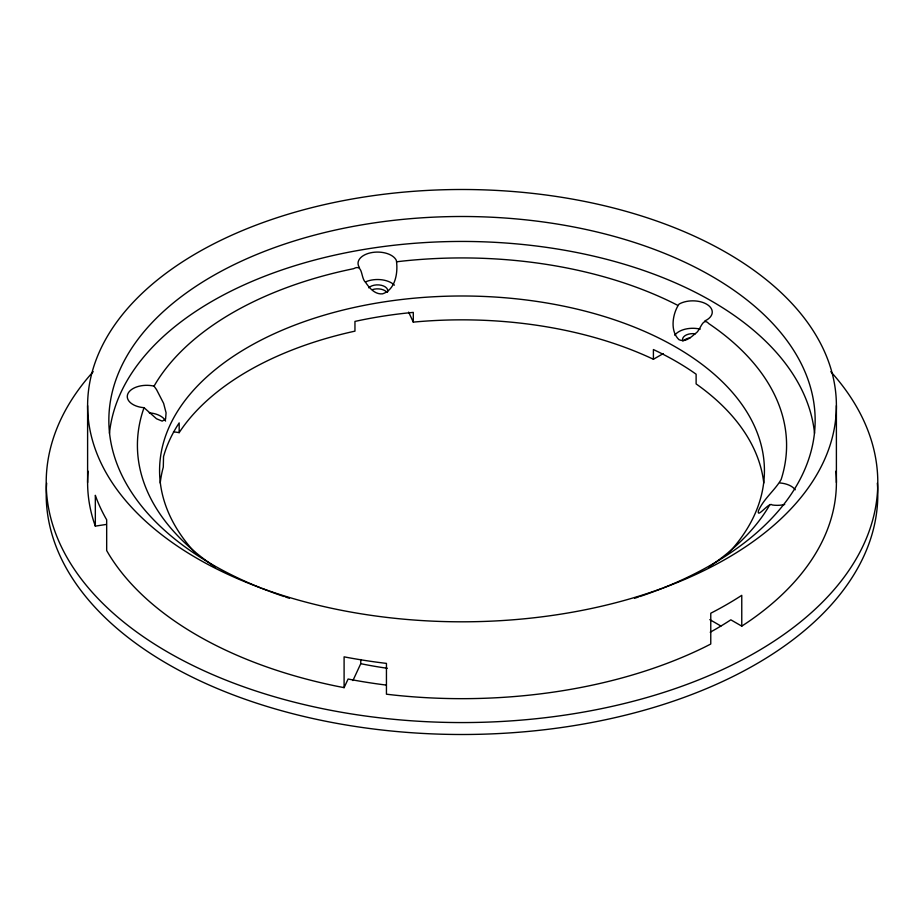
<?xml version="1.0" encoding="UTF-8"?>
<svg xmlns="http://www.w3.org/2000/svg" width="924" height="924" viewBox="0 0 924 924"><rect width="100%" height="100%" fill="white"/><g stroke="black" fill="none" stroke-linecap="round" stroke-linejoin="round"><path stroke-width="1.39" d="M144.052 407.692L156.502 418.757L162.208 421.125L165.581 419.126L166.077 412.809L163.629 403.395L156.502 389.558L154.054 386.14L151.802 385.701A19.485 11.25 0 0 0 127.939 393.647A19.485 11.25 0 0 0 141.719 407.426L144.052 407.692L142.85 411.18A324.59 187.399 0 0 0 215.188 567.036M784.695 504.492A19.485 11.25 0 0 1 772.198 504.966C769.403 501.316 756.617 519.334 758.419 510.833C763.651 498.764 774.878 490.378 781.15 479.475A324.59 187.399 0 0 0 708.812 323.619C702.367 316.331 700.681 330.954 695.322 333.495C691.048 337.341 685.134 342.596 679.001 339.697C669.681 330.884 672.637 313.502 679.001 304.135A19.485 11.25 0 0 1 706.548 304.135A19.485 11.25 0 0 1 706.548 320.051L704.758 320.951M106.202 524.451L95.334 526.126L95.334 495.31L95.784 496.638A374.393 216.158 0 0 0 105.925 518.491L106.676 519.762L106.676 550.577L109.078 554.666A374.393 216.158 0 0 0 337.029 686.266L344.098 687.652L348.105 679.024L351.074 679.602A358.951 207.242 0 0 0 386.059 685.054M352.922 680.561L360.764 663.675L360.764 659.54M154.054 386.14L156.029 382.779A324.59 187.399 0 0 1 353.649 268.676C363.224 263.352 360.51 278.136 365.673 282.501C369.473 288.149 375.017 294.629 382.571 293.844C395.634 289.593 398.175 272.233 396.35 260.418A19.485 11.25 0 0 0 372.488 252.46A19.485 11.25 0 0 0 358.708 266.239L359.471 267.544M769.946 504.516L767.971 507.888A324.59 187.399 0 0 1 708.812 567.036M173.493 431.762L179.175 432.64L179.66 431.866A302.425 174.601 0 0 1 353.615 331.439L354.955 331.15L354.955 321.413L361.053 320.12A302.425 174.601 0 0 1 406.883 313.028L413.294 312.393L413.294 322.13L414.691 321.991A302.425 174.601 0 0 1 652.321 358.755L653.407 359.274L663.27 353.58M710.221 632.212A358.951 207.242 0 0 0 728.759 621.182L730.826 619.819L741.764 626.137L746.696 622.891A374.393 216.158 0 0 0 835.885 471.194M396.812 261.758L402.852 261.065A324.59 187.399 0 0 1 672.799 302.829L677.431 305.174M779.948 482.963L782.281 483.229A19.485 11.25 0 0 1 795.241 489.789M360.764 663.675L361.007 663.732A276.126 159.413 0 0 0 387.306 668.271M709.828 619.623L720.939 626.045M408.651 312.127L413.294 322.13M95.334 526.126L93.878 521.898A374.393 216.158 0 0 1 88.115 471.194M836.393 405.659A374.393 216.158 0 0 1 274.798 592.85A374.393 216.158 0 0 1 274.798 218.457A374.393 216.158 0 0 1 836.393 405.659L836.393 482.513M741.764 626.137L741.764 595.322L740.228 596.327A374.393 216.158 0 0 1 712.519 612.323L710.764 613.213L710.764 644.028L705.151 646.881A374.393 216.158 0 0 1 393.774 695.044L386.44 694.201L386.44 663.386L384.165 663.12A374.393 216.158 0 0 1 346.304 657.264L344.098 656.837L344.098 687.652M653.407 359.274L653.407 349.538L658.408 351.94A302.425 174.601 0 0 1 691.961 371.309L696.119 374.197L696.119 383.934L697.031 384.557A302.425 174.601 0 0 1 763.778 483.021M179.175 432.64L179.175 422.903L176.923 426.414A302.425 174.601 0 0 0 164.634 452.887L163.536 456.583L163.294 467.128A302.425 174.601 0 0 0 160.222 483.021M87.607 405.659L87.607 482.513M195.287 552.899A302.425 174.601 0 0 1 462 295.992A302.425 174.601 0 0 1 728.713 552.899M260.707 587.918A353.153 203.892 0 0 1 197.84 285.066A353.153 203.892 0 0 1 726.16 285.066A353.153 203.892 0 0 1 663.293 587.918M662.034 588.426A353.153 203.892 0 0 1 655.636 590.898M654.342 591.383A353.153 203.892 0 0 1 639.916 596.523M638.576 596.962A353.153 203.892 0 0 1 634.557 598.29M289.443 598.29A353.153 203.892 0 0 1 285.424 596.962M284.084 596.523A353.153 203.892 0 0 1 269.658 591.383M268.364 590.898A353.153 203.892 0 0 1 261.966 588.426M109.459 433.321A353.153 203.892 0 0 1 462 241.441A353.153 203.892 0 0 1 814.541 433.321M682.894 341.06A10.233 5.902 0 0 1 695.426 333.83M674.774 335.227A19.485 11.25 0 0 1 700.23 329.14M830.815 371.667A415.8 240.055 0 0 1 462 722.568A415.8 240.055 0 0 1 93.185 371.667M877.338 483.137A415.8 240.055 0 0 1 462 734.499A415.8 240.055 0 0 1 46.662 483.137M149.295 412.855A19.485 11.25 0 0 1 165.581 421.09M368.676 287.814A10.233 5.902 0 0 1 381.45 285.308A10.233 5.902 0 0 1 387.41 292.296M365.673 281.843A19.485 11.25 0 0 1 394.409 285.146M372.418 289.628A10.233 5.902 0 0 1 386.394 291.788M683.922 340.563A10.233 5.902 0 0 1 690.124 337.803"/></g></svg>
